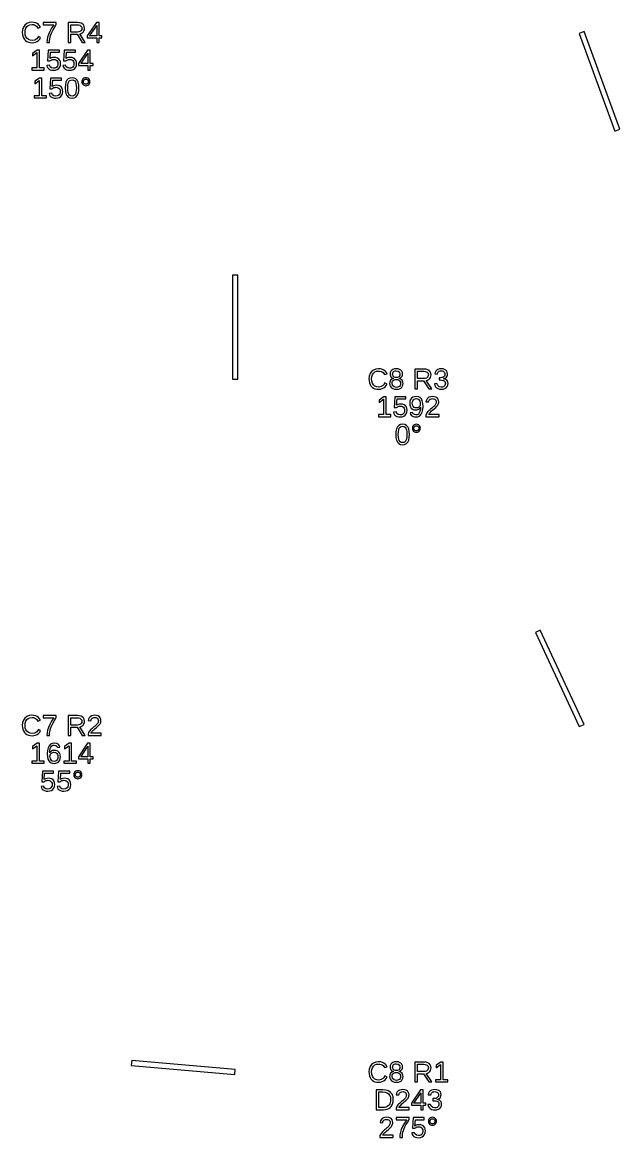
# Model space of a CAD drawing. Extents: x 195 to 2890, y 70 to 1529.
# Drawn here: x 862.6 to 1035, y 81.1 to 402.9 of the extents above; entities that cross this region are included whole.
import ezdxf

# ---------------------------------------------------------------- set-up
doc = ezdxf.new("R2010")
doc.units = 0
doc.layers.get('0').update_dxf_attribs({"linetype": 'CONTINUOUS'})

msp = doc.modelspace()

# ---------------------------------------------------------------- linework, layer by layer
for points in [[(865.949, 397.093), (866.445, 397.222), (866.895, 397.437), (867.291, 397.734), (867.622, 398.109), (867.89, 398.564), (867.255, 398.881), (866.785, 398.219), (866.181, 397.821), (865.445, 397.689), (864.861, 397.76), (864.364, 397.974), (863.953, 398.33), (863.647, 398.803), (863.463, 399.368), (863.402, 400.024), (863.461, 400.685), (863.637, 401.244), (863.931, 401.703), (864.331, 402.043), (864.824, 402.247), (865.412, 402.315), (865.798, 402.286), (866.147, 402.198), (866.46, 402.051), (866.727, 401.848), (866.941, 401.593), (867.101, 401.286), (867.837, 401.53), (867.608, 401.961), (867.307, 402.315), (866.934, 402.592), (866.491, 402.791), (865.981, 402.91), (865.404, 402.95), (864.594, 402.863), (863.91, 402.604), (863.353, 402.173), (862.942, 401.589), (862.695, 400.873), (862.613, 400.024), (862.65, 399.441), (862.76, 398.913), (862.944, 398.44), (863.199, 398.028), (863.52, 397.685), (863.909, 397.41), (864.357, 397.21), (864.856, 397.09), (865.408, 397.05)], [(870.478, 397.655), (870.538, 398.166), (870.639, 398.665), (870.78, 399.161), (870.961, 399.662), (871.182, 400.167), (871.481, 400.739), (871.895, 401.44), (872.423, 402.27), (872.423, 402.864), (868.635, 402.864), (868.635, 402.242), (871.715, 402.242), (871.057, 401.228), (870.539, 400.295), (870.159, 399.445), (869.9, 398.648), (869.745, 397.877), (869.693, 397.132), (870.458, 397.132)], [(876.618, 399.512), (878.404, 399.512), (879.894, 397.132), (880.789, 397.132), (879.161, 399.601), (879.567, 399.713), (879.909, 399.896), (880.189, 400.151), (880.395, 400.463), (880.52, 400.821), (880.561, 401.225), (880.502, 401.702), (880.327, 402.104), (880.034, 402.431), (879.634, 402.672), (879.135, 402.816), (878.539, 402.864), (875.841, 402.864), (875.841, 397.132), (876.618, 397.132)], [(884.76, 398.429), (885.566, 398.429), (885.566, 399.007), (884.76, 399.007), (884.76, 402.864), (883.991, 402.864), (881.367, 398.999), (881.367, 398.429), (884.069, 398.429), (884.069, 397.132), (884.76, 397.132)], [(876.618, 400.126), (876.618, 402.242), (878.461, 402.242), (878.854, 402.213), (879.18, 402.125), (879.44, 401.979), (879.629, 401.778), (879.742, 401.524), (879.78, 401.217), (879.742, 400.898), (879.631, 400.63), (879.444, 400.413), (879.189, 400.254), (878.873, 400.158), (878.494, 400.126)], [(882.042, 399.007), (882.107, 399.089), (882.327, 399.39), (883.796, 401.554), (883.837, 401.618), (883.89, 401.708), (883.955, 401.823), (884.014, 401.932), (884.052, 402.004), (884.069, 402.038), (884.069, 399.007)], [(1034.97, 372.066), (1024.7, 400.257), (1023.3, 399.743), (1033.56, 371.553)], [(868.958, 389.798), (867.563, 389.798), (867.563, 394.909), (866.887, 394.909), (865.532, 393.977), (865.532, 393.285), (866.826, 394.209), (866.826, 389.798), (865.366, 389.798), (865.366, 389.176), (868.958, 389.176)], [(872.207, 389.152), (872.705, 389.326), (873.111, 389.615), (873.41, 390.005), (873.59, 390.481), (873.65, 391.043), (873.594, 391.541), (873.427, 391.973), (873.147, 392.337), (872.774, 392.613), (872.325, 392.778), (871.799, 392.833), (871.352, 392.793), (870.958, 392.671), (870.615, 392.467), (870.724, 394.286), (873.316, 394.286), (873.316, 394.909), (870.057, 394.909), (869.866, 391.824), (870.582, 391.824), (870.753, 391.959), (870.924, 392.065), (871.095, 392.142), (871.27, 392.194), (871.455, 392.225), (871.648, 392.235), (872.002, 392.198), (872.304, 392.087), (872.553, 391.902), (872.74, 391.656), (872.852, 391.365), (872.889, 391.027), (872.852, 390.642), (872.741, 390.315), (872.555, 390.048), (872.304, 389.851), (871.997, 389.732), (871.632, 389.692), (871.073, 389.787), (870.675, 390.07), (870.44, 390.543), (869.699, 390.457), (869.826, 390.05), (870.034, 389.712), (870.322, 389.444), (870.684, 389.25), (871.115, 389.133), (871.615, 389.094)], [(876.841, 389.152), (877.34, 389.326), (877.745, 389.615), (878.045, 390.005), (878.225, 390.481), (878.284, 391.043), (878.229, 391.541), (878.061, 391.973), (877.782, 392.337), (877.409, 392.613), (876.959, 392.778), (876.433, 392.833), (875.987, 392.793), (875.592, 392.671), (875.249, 392.467), (875.359, 394.286), (877.951, 394.286), (877.951, 394.909), (874.692, 394.909), (874.5, 391.824), (875.217, 391.824), (875.387, 391.959), (875.558, 392.065), (875.729, 392.142), (875.905, 392.194), (876.089, 392.225), (876.283, 392.235), (876.636, 392.198), (876.938, 392.087), (877.188, 391.902), (877.374, 391.656), (877.486, 391.365), (877.524, 391.027), (877.486, 390.642), (877.375, 390.315), (877.19, 390.048), (876.939, 389.851), (876.631, 389.732), (876.266, 389.692), (875.707, 389.787), (875.31, 390.07), (875.074, 390.543), (874.334, 390.457), (874.461, 390.05), (874.668, 389.712), (874.956, 389.444), (875.319, 389.25), (875.75, 389.133), (876.25, 389.094)], [(882.219, 390.474), (883.025, 390.474), (883.025, 391.051), (882.219, 391.051), (882.219, 394.909), (881.45, 394.909), (878.826, 391.043), (878.826, 390.474), (881.527, 390.474), (881.527, 389.176), (882.219, 389.176)], [(879.501, 391.051), (879.566, 391.133), (879.786, 391.434), (881.255, 393.598), (881.296, 393.663), (881.349, 393.752), (881.414, 393.867), (881.473, 393.976), (881.511, 394.048), (881.527, 394.083), (881.527, 391.051)], [(869.609, 381.754), (868.214, 381.754), (868.214, 386.864), (867.538, 386.864), (866.183, 385.933), (866.183, 385.241), (867.477, 386.165), (867.477, 381.754), (866.017, 381.754), (866.017, 381.132), (869.609, 381.132)], [(872.858, 381.108), (873.356, 381.282), (873.762, 381.571), (874.061, 381.961), (874.241, 382.437), (874.301, 382.999), (874.245, 383.497), (874.078, 383.929), (873.798, 384.293), (873.425, 384.569), (872.976, 384.734), (872.45, 384.789), (872.003, 384.749), (871.609, 384.627), (871.266, 384.423), (871.375, 386.242), (873.967, 386.242), (873.967, 386.864), (870.708, 386.864), (870.517, 383.78), (871.233, 383.78), (871.404, 383.915), (871.575, 384.021), (871.746, 384.098), (871.921, 384.15), (872.106, 384.181), (872.299, 384.191), (872.653, 384.154), (872.955, 384.043), (873.204, 383.858), (873.391, 383.612), (873.503, 383.321), (873.54, 382.983), (873.503, 382.597), (873.392, 382.271), (873.206, 382.004), (872.955, 381.806), (872.648, 381.688), (872.283, 381.648), (871.724, 381.743), (871.326, 382.026), (871.091, 382.499), (870.35, 382.413), (870.477, 382.006), (870.685, 381.668), (870.973, 381.4), (871.335, 381.206), (871.766, 381.089), (872.266, 381.05)], [(877.564, 381.134), (878.062, 381.387), (878.453, 381.807), (878.735, 382.387), (878.904, 383.118), (878.96, 384), (878.906, 384.894), (878.746, 385.629), (878.478, 386.205), (878.097, 386.619), (877.599, 386.867), (876.982, 386.95), (876.35, 386.868), (875.842, 386.623), (875.459, 386.213), (875.191, 385.64), (875.03, 384.902), (874.977, 384), (875.032, 383.114), (875.197, 382.382), (875.473, 381.803), (875.859, 381.385), (876.354, 381.134), (876.958, 381.05)], [(876.571, 381.711), (876.255, 381.9), (876.016, 382.214), (875.85, 382.664), (875.75, 383.259), (875.717, 384), (875.75, 384.759), (875.848, 385.362), (876.012, 385.806), (876.251, 386.112), (876.574, 386.295), (876.982, 386.356), (877.38, 386.294), (877.696, 386.108), (877.928, 385.798), (878.088, 385.351), (878.183, 384.751), (878.215, 384), (878.182, 383.271), (878.081, 382.68), (877.914, 382.226), (877.675, 381.905), (877.359, 381.712), (876.966, 381.648)], [(881.255, 384.668), (881.529, 384.781), (881.774, 384.968), (881.965, 385.21), (882.079, 385.484), (882.117, 385.79), (882.08, 386.097), (881.966, 386.371), (881.778, 386.612), (881.535, 386.8), (881.259, 386.912), (880.95, 386.95), (880.641, 386.912), (880.365, 386.798), (880.122, 386.608), (879.933, 386.365), (879.82, 386.093), (879.782, 385.79), (879.82, 385.488), (879.935, 385.215), (880.126, 384.972), (880.37, 384.783), (880.645, 384.669), (880.95, 384.631)], [(880.761, 385.082), (880.591, 385.154), (880.439, 385.274), (880.32, 385.427), (880.249, 385.599), (880.226, 385.79), (880.249, 385.981), (880.319, 386.154), (880.435, 386.307), (880.585, 386.427), (880.757, 386.499), (880.95, 386.523), (881.143, 386.499), (881.314, 386.429), (881.464, 386.311), (881.581, 386.159), (881.651, 385.986), (881.674, 385.79), (881.65, 385.597), (881.58, 385.424), (881.462, 385.271), (881.311, 385.153), (881.14, 385.082), (880.95, 385.058)], [(924.75, 330), (923.25, 330), (923.25, 300), (924.75, 300)], [(965.949, 297.093), (966.445, 297.222), (966.895, 297.437), (967.291, 297.734), (967.622, 298.109), (967.89, 298.564), (967.255, 298.881), (966.785, 298.219), (966.181, 297.821), (965.445, 297.689), (964.861, 297.76), (964.364, 297.974), (963.953, 298.33), (963.647, 298.803), (963.463, 299.368), (963.402, 300.024), (963.461, 300.685), (963.637, 301.244), (963.931, 301.703), (964.331, 302.043), (964.824, 302.247), (965.412, 302.315), (965.798, 302.286), (966.147, 302.198), (966.46, 302.051), (966.727, 301.848), (966.941, 301.593), (967.101, 301.286), (967.837, 301.53), (967.608, 301.961), (967.307, 302.315), (966.934, 302.592), (966.491, 302.791), (965.981, 302.91), (965.404, 302.95), (964.594, 302.863), (963.91, 302.604), (963.353, 302.173), (962.942, 301.589), (962.695, 300.873), (962.613, 300.024), (962.65, 299.441), (962.76, 298.913), (962.944, 298.44), (963.199, 298.028), (963.52, 297.685), (963.909, 297.41), (964.357, 297.21), (964.856, 297.09), (965.408, 297.05)], [(971.107, 297.099), (971.59, 297.247), (971.975, 297.494), (972.256, 297.828), (972.424, 298.24), (972.48, 298.731), (972.446, 299.087), (972.344, 299.401), (972.175, 299.672), (971.944, 299.892), (971.659, 300.047), (971.32, 300.138), (971.32, 300.155), (971.613, 300.247), (971.861, 300.401), (972.065, 300.614), (972.216, 300.873), (972.307, 301.159), (972.338, 301.473), (972.283, 301.895), (972.12, 302.254), (971.847, 302.551), (971.481, 302.773), (971.035, 302.906), (970.511, 302.95), (969.997, 302.905), (969.559, 302.769), (969.194, 302.543), (968.922, 302.244), (968.759, 301.89), (968.704, 301.481), (968.734, 301.167), (968.824, 300.881), (968.975, 300.623), (969.177, 300.407), (969.423, 300.248), (969.713, 300.146), (969.713, 300.13), (969.399, 300.043), (969.126, 299.888), (968.891, 299.666), (968.713, 299.391), (968.606, 299.077), (968.57, 298.722), (968.628, 298.229), (968.8, 297.816), (969.089, 297.486), (969.479, 297.244), (969.958, 297.099), (970.527, 297.05)], [(976.618, 299.512), (978.404, 299.512), (979.894, 297.132), (980.789, 297.132), (979.161, 299.601), (979.567, 299.713), (979.909, 299.896), (980.189, 300.151), (980.395, 300.463), (980.52, 300.821), (980.561, 301.225), (980.502, 301.702), (980.327, 302.104), (980.034, 302.431), (979.634, 302.672), (979.135, 302.816), (978.539, 302.864), (975.841, 302.864), (975.841, 297.132), (976.618, 297.132)], [(984.075, 297.099), (984.555, 297.244), (984.939, 297.486), (985.22, 297.816), (985.388, 298.225), (985.444, 298.714), (985.404, 299.06), (985.285, 299.363), (985.086, 299.626), (984.815, 299.835), (984.482, 299.978), (984.085, 300.057), (984.085, 300.073), (984.444, 300.179), (984.742, 300.335), (984.978, 300.539), (985.149, 300.791), (985.251, 301.089), (985.285, 301.432), (985.232, 301.875), (985.073, 302.247), (984.807, 302.549), (984.446, 302.772), (983.999, 302.905), (983.466, 302.95), (982.972, 302.906), (982.541, 302.774), (982.175, 302.555), (981.886, 302.258), (981.692, 301.892), (981.591, 301.457), (982.327, 301.4), (982.388, 301.678), (982.503, 301.911), (982.675, 302.099), (982.895, 302.237), (983.156, 302.32), (983.458, 302.348), (983.784, 302.318), (984.052, 302.229), (984.262, 302.081), (984.412, 301.882), (984.502, 301.64), (984.532, 301.355), (984.496, 301.068), (984.385, 300.826), (984.201, 300.629), (983.95, 300.483), (983.638, 300.395), (983.267, 300.366), (982.868, 300.366), (982.868, 299.731), (983.283, 299.731), (983.701, 299.702), (984.047, 299.615), (984.323, 299.469), (984.523, 299.271), (984.643, 299.028), (984.683, 298.739), (984.648, 298.41), (984.543, 298.14), (984.368, 297.929), (984.131, 297.778), (983.841, 297.687), (983.499, 297.656), (982.87, 297.769), (982.454, 298.108), (982.25, 298.674), (981.493, 298.604), (981.605, 298.134), (981.81, 297.746), (982.109, 297.443), (982.494, 297.225), (982.958, 297.094), (983.499, 297.05)], [(969.864, 297.731), (969.461, 298.126), (969.327, 298.783), (969.361, 299.098), (969.466, 299.365), (969.64, 299.583), (969.876, 299.745), (970.166, 299.842), (970.511, 299.874), (970.865, 299.844), (971.162, 299.754), (971.402, 299.603), (971.578, 299.394), (971.684, 299.126), (971.719, 298.8), (971.687, 298.42), (971.589, 298.115), (971.426, 297.886), (971.197, 297.727), (970.9, 297.631), (970.535, 297.599)], [(970.205, 300.452), (969.943, 300.538), (969.732, 300.681), (969.577, 300.88), (969.484, 301.13), (969.453, 301.432), (969.483, 301.728), (969.573, 301.971), (969.723, 302.16), (969.931, 302.296), (970.194, 302.377), (970.511, 302.405), (971.103, 302.297), (971.458, 301.972), (971.577, 301.432), (971.547, 301.11), (971.456, 300.853), (971.306, 300.661), (971.098, 300.529), (970.836, 300.45), (970.519, 300.423)], [(976.618, 300.126), (976.618, 302.242), (978.461, 302.242), (978.854, 302.213), (979.18, 302.125), (979.44, 301.979), (979.629, 301.778), (979.742, 301.524), (979.78, 301.217), (979.742, 300.898), (979.631, 300.63), (979.444, 300.413), (979.189, 300.254), (978.873, 300.158), (978.494, 300.126)], [(968.958, 289.754), (967.563, 289.754), (967.563, 294.864), (966.887, 294.864), (965.532, 293.933), (965.532, 293.241), (966.826, 294.165), (966.826, 289.754), (965.366, 289.754), (965.366, 289.132), (968.958, 289.132)], [(972.207, 289.108), (972.705, 289.282), (973.111, 289.571), (973.41, 289.961), (973.59, 290.437), (973.65, 290.999), (973.594, 291.497), (973.427, 291.929), (973.147, 292.293), (972.774, 292.569), (972.325, 292.734), (971.799, 292.789), (971.352, 292.749), (970.958, 292.627), (970.615, 292.423), (970.724, 294.242), (973.316, 294.242), (973.316, 294.864), (970.057, 294.864), (969.866, 291.78), (970.582, 291.78), (970.753, 291.915), (970.924, 292.021), (971.095, 292.098), (971.27, 292.15), (971.455, 292.181), (971.648, 292.191), (972.002, 292.154), (972.304, 292.043), (972.553, 291.858), (972.74, 291.612), (972.852, 291.321), (972.889, 290.983), (972.852, 290.597), (972.741, 290.271), (972.555, 290.004), (972.304, 289.806), (971.997, 289.688), (971.632, 289.648), (971.073, 289.743), (970.675, 290.026), (970.44, 290.499), (969.699, 290.413), (969.826, 290.006), (970.034, 289.668), (970.322, 289.4), (970.684, 289.206), (971.115, 289.089), (971.615, 289.05)], [(976.778, 289.138), (977.29, 289.403), (977.701, 289.844), (978, 290.448), (978.18, 291.205), (978.24, 292.114), (978.185, 292.981), (978.021, 293.691), (977.747, 294.242), (977.368, 294.635), (976.885, 294.871), (976.299, 294.95), (975.743, 294.893), (975.275, 294.721), (974.895, 294.435), (974.615, 294.049), (974.447, 293.578), (974.391, 293.021), (974.442, 292.476), (974.597, 292.009), (974.854, 291.618), (975.198, 291.324), (975.61, 291.147), (976.091, 291.089), (976.397, 291.113), (976.686, 291.187), (976.958, 291.31), (977.195, 291.474), (977.381, 291.67), (977.515, 291.898), (977.468, 291.23), (977.347, 290.672), (977.153, 290.226), (976.891, 289.901), (976.566, 289.705), (976.177, 289.64), (975.736, 289.72), (975.414, 289.958), (975.208, 290.356), (974.509, 290.246), (974.651, 289.865), (974.844, 289.56), (975.088, 289.333), (975.388, 289.176), (975.747, 289.082), (976.165, 289.05)], [(975.943, 291.707), (975.668, 291.828), (975.44, 292.03), (975.271, 292.302), (975.169, 292.633), (975.135, 293.021), (975.169, 293.403), (975.271, 293.727), (975.44, 293.996), (975.669, 294.196), (975.947, 294.316), (976.274, 294.356), (976.606, 294.309), (976.889, 294.169), (977.125, 293.935), (977.301, 293.624), (977.407, 293.253), (977.442, 292.822), (977.425, 292.605), (977.373, 292.404), (977.285, 292.22), (977.168, 292.057), (977.025, 291.92), (976.856, 291.811), (976.67, 291.731), (976.473, 291.682), (976.266, 291.666)], [(982.85, 289.754), (979.859, 289.754), (979.958, 289.946), (980.091, 290.144), (980.258, 290.346), (980.464, 290.559), (980.712, 290.789), (981.003, 291.036), (981.508, 291.457), (981.892, 291.797), (982.154, 292.057), (982.338, 292.277), (982.49, 292.496), (982.608, 292.716), (982.692, 292.936), (982.743, 293.157), (982.76, 293.379), (982.709, 293.843), (982.553, 294.23), (982.294, 294.541), (981.939, 294.768), (981.495, 294.904), (980.962, 294.95), (980.468, 294.905), (980.037, 294.769), (979.67, 294.543), (979.382, 294.24), (979.187, 293.876), (979.086, 293.448), (979.835, 293.379), (979.898, 293.663), (980.017, 293.901), (980.191, 294.093), (980.411, 294.235), (980.668, 294.319), (980.962, 294.348), (981.266, 294.319), (981.522, 294.232), (981.731, 294.087), (981.885, 293.89), (981.977, 293.646), (982.008, 293.355), (981.99, 293.13), (981.936, 292.921), (981.847, 292.728), (981.729, 292.547), (981.588, 292.37), (981.426, 292.199), (981.245, 292.031), (981.05, 291.863), (980.842, 291.695), (980.626, 291.522), (980.408, 291.34), (980.189, 291.148), (979.973, 290.943), (979.763, 290.724), (979.56, 290.488), (979.371, 290.233), (979.202, 289.953), (979.054, 289.648), (979.054, 289.132), (982.85, 289.132)], [(972.929, 281.134), (973.427, 281.387), (973.819, 281.807), (974.1, 282.387), (974.269, 283.118), (974.325, 284), (974.272, 284.894), (974.111, 285.629), (973.843, 286.205), (973.463, 286.619), (972.964, 286.867), (972.348, 286.95), (971.716, 286.868), (971.208, 286.623), (970.824, 286.213), (970.556, 285.64), (970.396, 284.902), (970.342, 284), (970.397, 283.114), (970.563, 282.382), (970.838, 281.803), (971.224, 281.385), (971.719, 281.134), (972.323, 281.05)], [(976.62, 284.668), (976.895, 284.781), (977.139, 284.968), (977.33, 285.21), (977.445, 285.484), (977.483, 285.79), (977.445, 286.097), (977.332, 286.371), (977.143, 286.612), (976.9, 286.8), (976.624, 286.912), (976.315, 286.95), (976.006, 286.912), (975.73, 286.798), (975.487, 286.608), (975.298, 286.365), (975.185, 286.093), (975.147, 285.79), (975.186, 285.488), (975.3, 285.215), (975.491, 284.972), (975.736, 284.783), (976.01, 284.669), (976.315, 284.631)], [(976.126, 285.082), (975.956, 285.154), (975.805, 285.274), (975.686, 285.427), (975.615, 285.599), (975.591, 285.79), (975.614, 285.981), (975.684, 286.154), (975.8, 286.307), (975.951, 286.427), (976.122, 286.499), (976.315, 286.523), (976.508, 286.499), (976.68, 286.429), (976.83, 286.311), (976.946, 286.159), (977.016, 285.986), (977.039, 285.79), (977.016, 285.597), (976.945, 285.424), (976.828, 285.271), (976.677, 285.153), (976.506, 285.082), (976.315, 285.058)], [(971.937, 281.711), (971.62, 281.9), (971.382, 282.214), (971.215, 282.664), (971.116, 283.259), (971.082, 284), (971.115, 284.759), (971.214, 285.362), (971.377, 285.806), (971.616, 286.112), (971.94, 286.295), (972.348, 286.356), (972.746, 286.294), (973.061, 286.108), (973.294, 285.798), (973.453, 285.351), (973.549, 284.751), (973.581, 284), (973.547, 283.271), (973.447, 282.68), (973.28, 282.226), (973.04, 281.905), (972.724, 281.712), (972.332, 281.648)], [(1024.68, 200.317), (1012, 227.506), (1010.64, 226.872), (1023.32, 199.683)], [(865.949, 197.093), (866.445, 197.222), (866.895, 197.437), (867.291, 197.734), (867.622, 198.109), (867.89, 198.564), (867.255, 198.881), (866.785, 198.219), (866.181, 197.821), (865.445, 197.689), (864.861, 197.76), (864.364, 197.974), (863.953, 198.33), (863.647, 198.803), (863.463, 199.368), (863.402, 200.024), (863.461, 200.685), (863.637, 201.244), (863.931, 201.703), (864.331, 202.043), (864.824, 202.247), (865.412, 202.315), (865.798, 202.286), (866.147, 202.198), (866.46, 202.051), (866.727, 201.848), (866.941, 201.593), (867.101, 201.286), (867.837, 201.53), (867.608, 201.961), (867.307, 202.315), (866.934, 202.592), (866.491, 202.791), (865.981, 202.91), (865.404, 202.95), (864.594, 202.863), (863.91, 202.604), (863.353, 202.173), (862.942, 201.589), (862.695, 200.873), (862.613, 200.024), (862.65, 199.441), (862.76, 198.913), (862.944, 198.44), (863.199, 198.028), (863.52, 197.685), (863.909, 197.41), (864.357, 197.21), (864.856, 197.09), (865.408, 197.05)], [(870.478, 197.655), (870.538, 198.166), (870.639, 198.665), (870.78, 199.161), (870.961, 199.662), (871.182, 200.167), (871.481, 200.739), (871.895, 201.44), (872.423, 202.27), (872.423, 202.864), (868.635, 202.864), (868.635, 202.242), (871.715, 202.242), (871.057, 201.228), (870.539, 200.295), (870.159, 199.445), (869.9, 198.648), (869.745, 197.877), (869.693, 197.132), (870.458, 197.132)], [(876.618, 199.512), (878.404, 199.512), (879.894, 197.132), (880.789, 197.132), (879.161, 199.601), (879.567, 199.713), (879.909, 199.896), (880.189, 200.151), (880.395, 200.463), (880.52, 200.821), (880.561, 201.225), (880.502, 201.702), (880.327, 202.104), (880.034, 202.431), (879.634, 202.672), (879.135, 202.816), (878.539, 202.864), (875.841, 202.864), (875.841, 197.132), (876.618, 197.132)], [(885.391, 197.754), (882.4, 197.754), (882.499, 197.946), (882.632, 198.144), (882.799, 198.346), (883.005, 198.559), (883.253, 198.789), (883.544, 199.036), (884.05, 199.457), (884.433, 199.797), (884.695, 200.057), (884.879, 200.277), (885.031, 200.496), (885.149, 200.716), (885.234, 200.936), (885.284, 201.157), (885.301, 201.379), (885.25, 201.843), (885.094, 202.23), (884.836, 202.541), (884.48, 202.768), (884.036, 202.904), (883.503, 202.95), (883.009, 202.905), (882.578, 202.769), (882.211, 202.543), (881.923, 202.24), (881.728, 201.876), (881.627, 201.448), (882.376, 201.379), (882.439, 201.663), (882.558, 201.901), (882.732, 202.093), (882.952, 202.235), (883.209, 202.319), (883.503, 202.348), (883.807, 202.319), (884.064, 202.232), (884.272, 202.087), (884.426, 201.89), (884.518, 201.646), (884.549, 201.355), (884.531, 201.13), (884.477, 200.921), (884.388, 200.728), (884.27, 200.547), (884.129, 200.37), (883.967, 200.199), (883.786, 200.031), (883.592, 199.863), (883.383, 199.695), (883.167, 199.522), (882.949, 199.34), (882.73, 199.148), (882.514, 198.943), (882.304, 198.724), (882.101, 198.488), (881.912, 198.233), (881.743, 197.953), (881.595, 197.648), (881.595, 197.132), (885.391, 197.132)], [(876.618, 200.126), (876.618, 202.242), (878.461, 202.242), (878.854, 202.213), (879.18, 202.125), (879.44, 201.979), (879.629, 201.778), (879.742, 201.524), (879.78, 201.217), (879.742, 200.898), (879.631, 200.63), (879.444, 200.413), (879.189, 200.254), (878.873, 200.158), (878.494, 200.126)], [(868.958, 189.754), (867.563, 189.754), (867.563, 194.864), (866.887, 194.864), (865.532, 193.933), (865.532, 193.241), (866.826, 194.165), (866.826, 189.754), (865.366, 189.754), (865.366, 189.132), (868.958, 189.132)], [(872.318, 189.108), (872.771, 189.283), (873.141, 189.575), (873.415, 189.967), (873.579, 190.445), (873.634, 191.007), (873.582, 191.528), (873.426, 191.973), (873.168, 192.342), (872.821, 192.618), (872.401, 192.783), (871.908, 192.838), (871.608, 192.817), (871.332, 192.752), (871.078, 192.645), (870.855, 192.496), (870.668, 192.309), (870.517, 192.081), (870.555, 192.761), (870.67, 193.325), (870.861, 193.772), (871.121, 194.096), (871.445, 194.291), (871.831, 194.356), (872.26, 194.278), (872.574, 194.045), (872.775, 193.656), (873.475, 193.782), (873.143, 194.431), (872.598, 194.82), (871.839, 194.95), (871.233, 194.861), (870.727, 194.595), (870.322, 194.152), (870.025, 193.544), (869.848, 192.782), (869.789, 191.866), (869.846, 191.022), (870.016, 190.323), (870.301, 189.77), (870.694, 189.37), (871.187, 189.13), (871.782, 189.05)], [(878.227, 189.754), (876.832, 189.754), (876.832, 194.864), (876.156, 194.864), (874.802, 193.933), (874.802, 193.241), (876.095, 194.165), (876.095, 189.754), (874.635, 189.754), (874.635, 189.132), (878.227, 189.132)], [(882.219, 190.429), (883.025, 190.429), (883.025, 191.007), (882.219, 191.007), (882.219, 194.864), (881.45, 194.864), (878.826, 190.999), (878.826, 190.429), (881.527, 190.429), (881.527, 189.132), (882.219, 189.132)], [(879.501, 191.007), (879.566, 191.089), (879.786, 191.39), (881.255, 193.554), (881.296, 193.618), (881.349, 193.708), (881.414, 193.823), (881.473, 193.932), (881.511, 194.004), (881.527, 194.038), (881.527, 191.007)], [(871.437, 189.687), (871.157, 189.828), (870.918, 190.063), (870.736, 190.372), (870.627, 190.734), (870.59, 191.15), (870.625, 191.474), (870.73, 191.749), (870.905, 191.974), (871.138, 192.14), (871.414, 192.239), (871.733, 192.273), (872.07, 192.235), (872.354, 192.122), (872.584, 191.935), (872.753, 191.678), (872.855, 191.358), (872.889, 190.975), (872.856, 190.589), (872.755, 190.263), (872.588, 189.996), (872.362, 189.798), (872.085, 189.68), (871.758, 189.64)], [(870.54, 181.108), (871.039, 181.282), (871.444, 181.571), (871.744, 181.961), (871.924, 182.437), (871.984, 182.999), (871.928, 183.497), (871.76, 183.929), (871.481, 184.293), (871.108, 184.569), (870.658, 184.734), (870.132, 184.789), (869.686, 184.749), (869.291, 184.627), (868.948, 184.423), (869.058, 186.242), (871.65, 186.242), (871.65, 186.864), (868.391, 186.864), (868.2, 183.78), (868.916, 183.78), (869.087, 183.915), (869.257, 184.021), (869.428, 184.098), (869.604, 184.15), (869.788, 184.181), (869.982, 184.191), (870.336, 184.154), (870.637, 184.043), (870.887, 183.858), (871.074, 183.612), (871.185, 183.321), (871.223, 182.983), (871.186, 182.597), (871.074, 182.271), (870.889, 182.004), (870.638, 181.806), (870.33, 181.688), (869.965, 181.648), (869.406, 181.743), (869.009, 182.026), (868.773, 182.499), (868.033, 182.413), (868.16, 182.006), (868.367, 181.668), (868.655, 181.4), (869.018, 181.206), (869.449, 181.089), (869.949, 181.05)], [(875.175, 181.108), (875.673, 181.282), (876.079, 181.571), (876.379, 181.961), (876.558, 182.437), (876.618, 182.999), (876.562, 183.497), (876.395, 183.929), (876.116, 184.293), (875.742, 184.569), (875.293, 184.734), (874.767, 184.789), (874.321, 184.749), (873.926, 184.627), (873.583, 184.423), (873.693, 186.242), (876.284, 186.242), (876.284, 186.864), (873.025, 186.864), (872.834, 183.78), (873.55, 183.78), (873.721, 183.915), (873.892, 184.021), (874.063, 184.098), (874.238, 184.15), (874.423, 184.181), (874.616, 184.191), (874.97, 184.154), (875.272, 184.043), (875.522, 183.858), (875.708, 183.612), (875.82, 183.321), (875.857, 182.983), (875.82, 182.597), (875.709, 182.271), (875.524, 182.004), (875.273, 181.806), (874.965, 181.688), (874.6, 181.648), (874.041, 181.743), (873.643, 182.026), (873.408, 182.499), (872.667, 182.413), (872.794, 182.006), (873.002, 181.668), (873.29, 181.4), (873.652, 181.206), (874.084, 181.089), (874.584, 181.05)], [(878.937, 184.668), (879.212, 184.781), (879.456, 184.968), (879.647, 185.21), (879.762, 185.484), (879.8, 185.79), (879.762, 186.097), (879.649, 186.371), (879.46, 186.612), (879.217, 186.8), (878.941, 186.912), (878.632, 186.95), (878.323, 186.912), (878.047, 186.798), (877.804, 186.608), (877.616, 186.365), (877.502, 186.093), (877.465, 185.79), (877.503, 185.488), (877.617, 185.215), (877.808, 184.972), (878.053, 184.783), (878.327, 184.669), (878.632, 184.631)], [(878.444, 185.082), (878.273, 185.154), (878.122, 185.274), (878.003, 185.427), (877.932, 185.599), (877.908, 185.79), (877.932, 185.981), (878.001, 186.154), (878.118, 186.307), (878.268, 186.427), (878.44, 186.499), (878.632, 186.523), (878.825, 186.499), (878.997, 186.429), (879.147, 186.311), (879.264, 186.159), (879.333, 185.986), (879.357, 185.79), (879.333, 185.597), (879.263, 185.424), (879.145, 185.271), (878.994, 185.153), (878.823, 185.082), (878.632, 185.058)], [(924.065, 100.747), (894.18, 103.362), (894.049, 101.868), (923.935, 99.253)], [(965.949, 97.093), (966.445, 97.222), (966.895, 97.437), (967.291, 97.734), (967.622, 98.109), (967.89, 98.564), (967.255, 98.881), (966.785, 98.219), (966.181, 97.821), (965.445, 97.689), (964.861, 97.76), (964.364, 97.974), (963.953, 98.33), (963.647, 98.803), (963.463, 99.368), (963.402, 100.024), (963.461, 100.685), (963.637, 101.244), (963.931, 101.703), (964.331, 102.043), (964.824, 102.247), (965.412, 102.315), (965.798, 102.286), (966.147, 102.198), (966.46, 102.051), (966.727, 101.848), (966.941, 101.593), (967.101, 101.286), (967.837, 101.53), (967.608, 101.961), (967.307, 102.315), (966.934, 102.592), (966.491, 102.791), (965.981, 102.91), (965.404, 102.95), (964.594, 102.863), (963.91, 102.604), (963.353, 102.173), (962.942, 101.589), (962.695, 100.873), (962.613, 100.024), (962.65, 99.442), (962.76, 98.913), (962.944, 98.44), (963.199, 98.028), (963.52, 97.685), (963.909, 97.41), (964.357, 97.21), (964.856, 97.09), (965.408, 97.05)], [(971.107, 97.099), (971.59, 97.247), (971.975, 97.494), (972.256, 97.828), (972.424, 98.24), (972.48, 98.731), (972.446, 99.087), (972.344, 99.4), (972.175, 99.672), (971.944, 99.891), (971.659, 100.047), (971.32, 100.138), (971.32, 100.155), (971.613, 100.247), (971.861, 100.401), (972.065, 100.614), (972.216, 100.873), (972.307, 101.159), (972.338, 101.473), (972.283, 101.895), (972.12, 102.254), (971.847, 102.551), (971.481, 102.773), (971.035, 102.906), (970.511, 102.95), (969.997, 102.905), (969.559, 102.769), (969.194, 102.543), (968.922, 102.244), (968.759, 101.89), (968.704, 101.481), (968.734, 101.167), (968.824, 100.881), (968.975, 100.623), (969.177, 100.407), (969.423, 100.248), (969.713, 100.146), (969.713, 100.13), (969.399, 100.043), (969.126, 99.888), (968.891, 99.666), (968.713, 99.391), (968.606, 99.077), (968.57, 98.722), (968.628, 98.229), (968.8, 97.816), (969.089, 97.486), (969.479, 97.244), (969.958, 97.099), (970.527, 97.05)], [(969.864, 97.731), (969.461, 98.126), (969.327, 98.783), (969.361, 99.098), (969.466, 99.365), (969.64, 99.583), (969.876, 99.745), (970.166, 99.842), (970.511, 99.874), (970.865, 99.844), (971.162, 99.754), (971.402, 99.603), (971.578, 99.394), (971.684, 99.126), (971.719, 98.8), (971.687, 98.42), (971.589, 98.115), (971.426, 97.886), (971.197, 97.727), (970.9, 97.631), (970.535, 97.599)], [(970.205, 100.452), (969.943, 100.538), (969.732, 100.681), (969.577, 100.88), (969.484, 101.13), (969.453, 101.432), (969.483, 101.728), (969.573, 101.971), (969.723, 102.16), (969.931, 102.296), (970.194, 102.377), (970.511, 102.405), (971.103, 102.297), (971.458, 101.972), (971.577, 101.432), (971.547, 101.11), (971.456, 100.853), (971.306, 100.661), (971.098, 100.529), (970.836, 100.45), (970.519, 100.423)], [(976.618, 99.512), (978.404, 99.512), (979.894, 97.132), (980.789, 97.132), (979.161, 99.601), (979.567, 99.713), (979.909, 99.896), (980.189, 100.151), (980.395, 100.463), (980.52, 100.821), (980.561, 101.225), (980.502, 101.702), (980.327, 102.104), (980.034, 102.431), (979.634, 102.672), (979.135, 102.816), (978.539, 102.864), (975.841, 102.864), (975.841, 97.132), (976.618, 97.132)], [(976.618, 100.126), (976.618, 102.242), (978.461, 102.242), (978.854, 102.213), (979.18, 102.125), (979.44, 101.979), (979.629, 101.778), (979.742, 101.524), (979.78, 101.217), (979.742, 100.898), (979.631, 100.63), (979.444, 100.413), (979.189, 100.254), (978.873, 100.158), (978.494, 100.126)], [(985.403, 97.754), (984.008, 97.754), (984.008, 102.864), (983.332, 102.864), (981.977, 101.933), (981.977, 101.241), (983.271, 102.165), (983.271, 97.754), (981.81, 97.754), (981.81, 97.132), (985.403, 97.132)], [(967.399, 89.171), (967.887, 89.289), (968.332, 89.486), (968.723, 89.756), (969.05, 90.096), (969.312, 90.505), (969.504, 90.973), (969.62, 91.49), (969.658, 92.057), (969.57, 92.886), (969.306, 93.579), (968.867, 94.134), (968.265, 94.54), (967.516, 94.783), (966.619, 94.864), (964.723, 94.864), (964.723, 89.132), (966.867, 89.132)], [(965.5, 89.754), (965.5, 94.242), (966.602, 94.242), (967.282, 94.18), (967.846, 93.993), (968.293, 93.682), (968.617, 93.253), (968.812, 92.711), (968.877, 92.057), (968.848, 91.606), (968.763, 91.196), (968.621, 90.828), (968.425, 90.508), (968.18, 90.242), (967.886, 90.031), (967.55, 89.877), (967.181, 89.785), (966.777, 89.754)], [(974.272, 89.754), (971.282, 89.754), (971.38, 89.946), (971.513, 90.144), (971.681, 90.346), (971.886, 90.559), (972.134, 90.789), (972.425, 91.036), (972.931, 91.457), (973.315, 91.797), (973.577, 92.057), (973.761, 92.277), (973.912, 92.496), (974.03, 92.716), (974.115, 92.936), (974.166, 93.157), (974.183, 93.379), (974.131, 93.843), (973.976, 94.23), (973.717, 94.541), (973.362, 94.768), (972.918, 94.904), (972.385, 94.95), (971.89, 94.905), (971.46, 94.769), (971.093, 94.543), (970.804, 94.24), (970.61, 93.876), (970.509, 93.448), (971.257, 93.379), (971.321, 93.663), (971.439, 93.901), (971.613, 94.093), (971.834, 94.235), (972.091, 94.319), (972.385, 94.348), (972.689, 94.319), (972.945, 94.232), (973.153, 94.087), (973.307, 93.89), (973.399, 93.646), (973.43, 93.355), (973.412, 93.13), (973.359, 92.921), (973.269, 92.728), (973.151, 92.546), (973.011, 92.37), (972.848, 92.199), (972.668, 92.031), (972.473, 91.863), (972.264, 91.695), (972.048, 91.522), (971.83, 91.34), (971.611, 91.148), (971.395, 90.943), (971.186, 90.724), (970.983, 90.488), (970.794, 90.233), (970.625, 89.953), (970.476, 89.648), (970.476, 89.132), (974.272, 89.132)], [(978.276, 90.429), (979.082, 90.429), (979.082, 91.007), (978.276, 91.007), (978.276, 94.864), (977.507, 94.864), (974.883, 90.999), (974.883, 90.429), (977.585, 90.429), (977.585, 89.132), (978.276, 89.132)], [(975.558, 91.007), (975.623, 91.089), (975.843, 91.39), (977.312, 93.554), (977.353, 93.618), (977.406, 93.708), (977.471, 93.823), (977.53, 93.932), (977.568, 94.004), (977.585, 94.038), (977.585, 91.007)], [(982.226, 89.099), (982.706, 89.244), (983.09, 89.486), (983.37, 89.816), (983.538, 90.225), (983.594, 90.714), (983.555, 91.06), (983.435, 91.364), (983.236, 91.626), (982.966, 91.835), (982.632, 91.978), (982.235, 92.057), (982.235, 92.073), (982.595, 92.179), (982.893, 92.335), (983.129, 92.539), (983.299, 92.791), (983.402, 93.089), (983.436, 93.432), (983.383, 93.875), (983.223, 94.247), (982.958, 94.549), (982.596, 94.772), (982.149, 94.905), (981.617, 94.95), (981.123, 94.906), (980.692, 94.774), (980.325, 94.555), (980.037, 94.258), (979.842, 93.891), (979.741, 93.457), (980.478, 93.4), (980.538, 93.678), (980.654, 93.911), (980.826, 94.1), (981.046, 94.237), (981.307, 94.32), (981.609, 94.348), (981.935, 94.318), (982.203, 94.229), (982.412, 94.081), (982.563, 93.882), (982.653, 93.64), (982.683, 93.355), (982.646, 93.068), (982.536, 92.826), (982.351, 92.629), (982.1, 92.483), (981.789, 92.395), (981.418, 92.366), (981.019, 92.366), (981.019, 91.731), (981.434, 91.731), (981.851, 91.702), (982.198, 91.615), (982.474, 91.469), (982.674, 91.271), (982.794, 91.028), (982.834, 90.739), (982.799, 90.41), (982.693, 90.14), (982.518, 89.929), (982.282, 89.778), (981.992, 89.687), (981.65, 89.656), (981.021, 89.769), (980.604, 90.109), (980.4, 90.674), (979.644, 90.604), (979.756, 90.134), (979.961, 89.746), (980.26, 89.443), (980.645, 89.225), (981.108, 89.094), (981.65, 89.05)], [(969.597, 81.754), (966.607, 81.754), (966.705, 81.946), (966.838, 82.144), (967.005, 82.346), (967.211, 82.559), (967.459, 82.789), (967.75, 83.036), (968.256, 83.457), (968.64, 83.797), (968.901, 84.057), (969.086, 84.277), (969.237, 84.496), (969.355, 84.716), (969.44, 84.936), (969.491, 85.157), (969.508, 85.379), (969.456, 85.843), (969.301, 86.23), (969.042, 86.541), (968.687, 86.768), (968.242, 86.904), (967.709, 86.95), (967.215, 86.905), (966.784, 86.769), (966.417, 86.543), (966.129, 86.24), (965.935, 85.876), (965.833, 85.448), (966.582, 85.379), (966.645, 85.663), (966.764, 85.901), (966.938, 86.093), (967.159, 86.235), (967.416, 86.319), (967.709, 86.348), (968.013, 86.319), (968.27, 86.232), (968.478, 86.087), (968.632, 85.89), (968.724, 85.646), (968.755, 85.355), (968.737, 85.13), (968.683, 84.921), (968.594, 84.728), (968.476, 84.546), (968.336, 84.37), (968.173, 84.199), (967.992, 84.031), (967.798, 83.863), (967.589, 83.695), (967.373, 83.522), (967.155, 83.34), (966.936, 83.148), (966.72, 82.943), (966.51, 82.724), (966.307, 82.488), (966.118, 82.233), (965.949, 81.953), (965.801, 81.648), (965.801, 81.132), (969.597, 81.132)], [(981.255, 84.668), (981.529, 84.781), (981.774, 84.968), (981.965, 85.21), (982.079, 85.484), (982.117, 85.79), (982.08, 86.097), (981.966, 86.371), (981.778, 86.612), (981.535, 86.8), (981.259, 86.912), (980.95, 86.95), (980.641, 86.912), (980.365, 86.798), (980.122, 86.608), (979.933, 86.365), (979.82, 86.093), (979.782, 85.79), (979.82, 85.488), (979.935, 85.215), (980.126, 84.972), (980.37, 84.783), (980.645, 84.669), (980.95, 84.631)], [(972.287, 81.655), (972.347, 82.166), (972.448, 82.665), (972.588, 83.161), (972.769, 83.662), (972.991, 84.167), (973.29, 84.739), (973.703, 85.44), (974.232, 86.27), (974.232, 86.864), (970.444, 86.864), (970.444, 86.242), (973.524, 86.242), (972.866, 85.228), (972.347, 84.295), (971.967, 83.445), (971.709, 82.648), (971.553, 81.877), (971.502, 81.132), (972.266, 81.132)], [(977.492, 81.108), (977.991, 81.282), (978.396, 81.571), (978.696, 81.961), (978.876, 82.437), (978.935, 82.999), (978.88, 83.497), (978.712, 83.928), (978.433, 84.293), (978.06, 84.569), (977.61, 84.734), (977.084, 84.789), (976.638, 84.749), (976.243, 84.627), (975.9, 84.423), (976.01, 86.242), (978.602, 86.242), (978.602, 86.864), (975.343, 86.864), (975.151, 83.78), (975.868, 83.78), (976.038, 83.915), (976.209, 84.021), (976.38, 84.098), (976.556, 84.15), (976.74, 84.181), (976.934, 84.191), (977.287, 84.154), (977.589, 84.043), (977.839, 83.858), (978.025, 83.612), (978.137, 83.32), (978.175, 82.983), (978.138, 82.597), (978.026, 82.271), (977.841, 82.004), (977.59, 81.806), (977.282, 81.688), (976.917, 81.648), (976.358, 81.743), (975.961, 82.026), (975.725, 82.499), (974.985, 82.413), (975.112, 82.006), (975.319, 81.668), (975.607, 81.4), (975.97, 81.206), (976.401, 81.089), (976.901, 81.05)], [(980.761, 85.082), (980.591, 85.154), (980.439, 85.273), (980.32, 85.427), (980.249, 85.599), (980.226, 85.79), (980.249, 85.981), (980.319, 86.154), (980.435, 86.307), (980.585, 86.427), (980.757, 86.499), (980.95, 86.523), (981.143, 86.499), (981.314, 86.429), (981.464, 86.311), (981.581, 86.159), (981.651, 85.986), (981.674, 85.79), (981.65, 85.597), (981.58, 85.424), (981.462, 85.272), (981.311, 85.153), (981.14, 85.082), (980.95, 85.058)]]:
    msp.add_lwpolyline(points, close=True)

doc.saveas('drawing.dxf')
